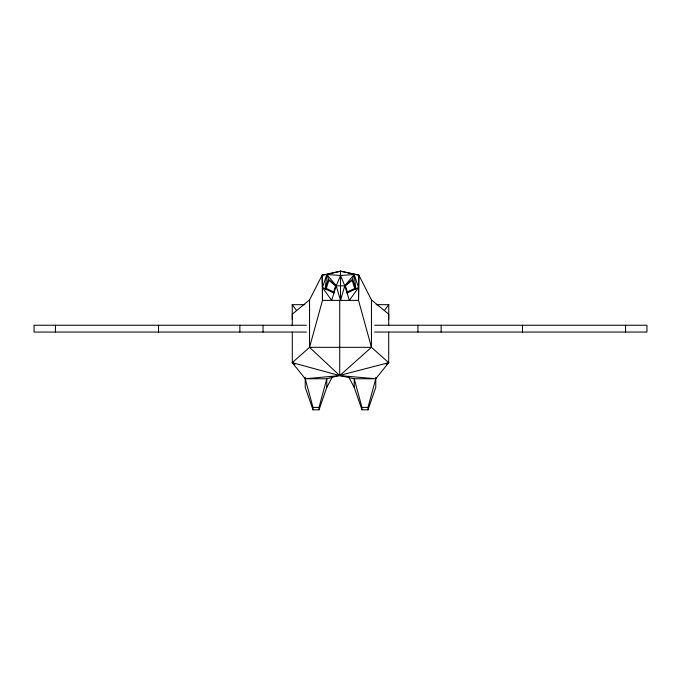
<?xml version="1.0" encoding="UTF-8"?>
<svg xmlns="http://www.w3.org/2000/svg" width="681" height="681" viewBox="0 0 681 681"><rect width="100%" height="100%" fill="white"/><g stroke="black" fill="none" stroke-linecap="round" stroke-linejoin="round"><path stroke-width="1.02" d="M332.541 376.61L326.795 387.344L319.031 409.817L312.996 409.817L312.996 407.408L305.233 378.764L292.294 362.658L309.549 347.327L322.479 300.381L322.156 275.141L326.795 274.503L336.227 285.782L340.517 300.381L340.517 271.183L322.156 275.141L309.549 299.895L292.294 314.154L292.294 325.748M388.706 319.542L388.783 304.679L376.184 304.679M340.517 271.183L358.844 275.141L358.521 300.381L322.479 300.381L322.479 287.561L326.795 274.503L340.517 271.183L358.844 275.141L358.521 300.381L371.451 347.327L388.706 362.658L375.767 378.764L368.004 407.408L368.004 409.817L361.969 409.817L354.205 387.344L348.459 376.61M322.479 287.561L333.937 293.077L333.673 291.97L326.318 288.429L325.178 288.863L326.795 274.503L340.551 275.499L354.205 274.503L358.521 287.561L349.353 300.381L344.773 285.782L340.551 275.499L336.227 285.782L331.647 300.381L322.479 287.561L322.156 275.141M326.795 274.503L328.863 280.317L335.597 285.841L345.403 285.841L347.327 291.97L347.063 293.077L358.521 287.561M319.031 409.817L319.031 407.408L326.795 378.764L388.706 362.658L388.706 332.081M340.517 300.381L344.773 285.782L354.205 274.503L355.822 288.863L354.682 288.429L347.327 291.97M354.205 274.503L352.137 280.317L345.403 285.841M325.178 288.863L328.208 279.201L336.227 285.782M326.318 288.429L328.863 280.317M333.673 291.97L335.597 285.841M368.004 409.817L375.767 387.344L375.767 377.283M384.348 310.57L388.783 304.679M326.795 387.344L326.795 378.764L305.233 378.764L339.725 375.597L371.451 347.327L371.451 299.895L358.844 275.141M344.773 285.782L352.792 279.201L355.822 288.863M386.118 364.378L388.706 362.658M292.294 319.542L292.217 304.679L304.816 304.679M306.382 325.246L34.05 325.246L34.05 332.056L306.382 332.056M374.618 325.246L646.95 325.246L646.95 332.056L374.618 332.056M309.549 299.895L309.549 347.327L371.451 347.327M312.996 407.408L319.031 407.408M292.294 332.081L292.294 362.658L339.725 375.597L354.205 378.764L361.969 407.408L368.004 407.408M309.549 347.327L339.725 375.597L375.767 378.764L354.205 378.764L354.205 387.344M292.294 362.658L294.882 364.378M371.451 299.895L388.706 314.154L388.706 325.748M292.217 304.679L296.652 310.57M312.996 409.817L305.233 387.344L305.233 377.283M352.137 280.317L354.682 288.429M625.592 325.246L625.592 332.056M522.472 325.246L522.472 332.056M441.135 325.246L441.135 332.056M417.938 325.246L417.938 332.056M361.969 407.408L361.969 409.817M339.725 300.381L339.725 375.597M263.062 325.246L263.062 332.056M239.865 325.246L239.865 332.056M158.528 325.246L158.528 332.056M55.408 325.246L55.408 332.056"/></g></svg>
